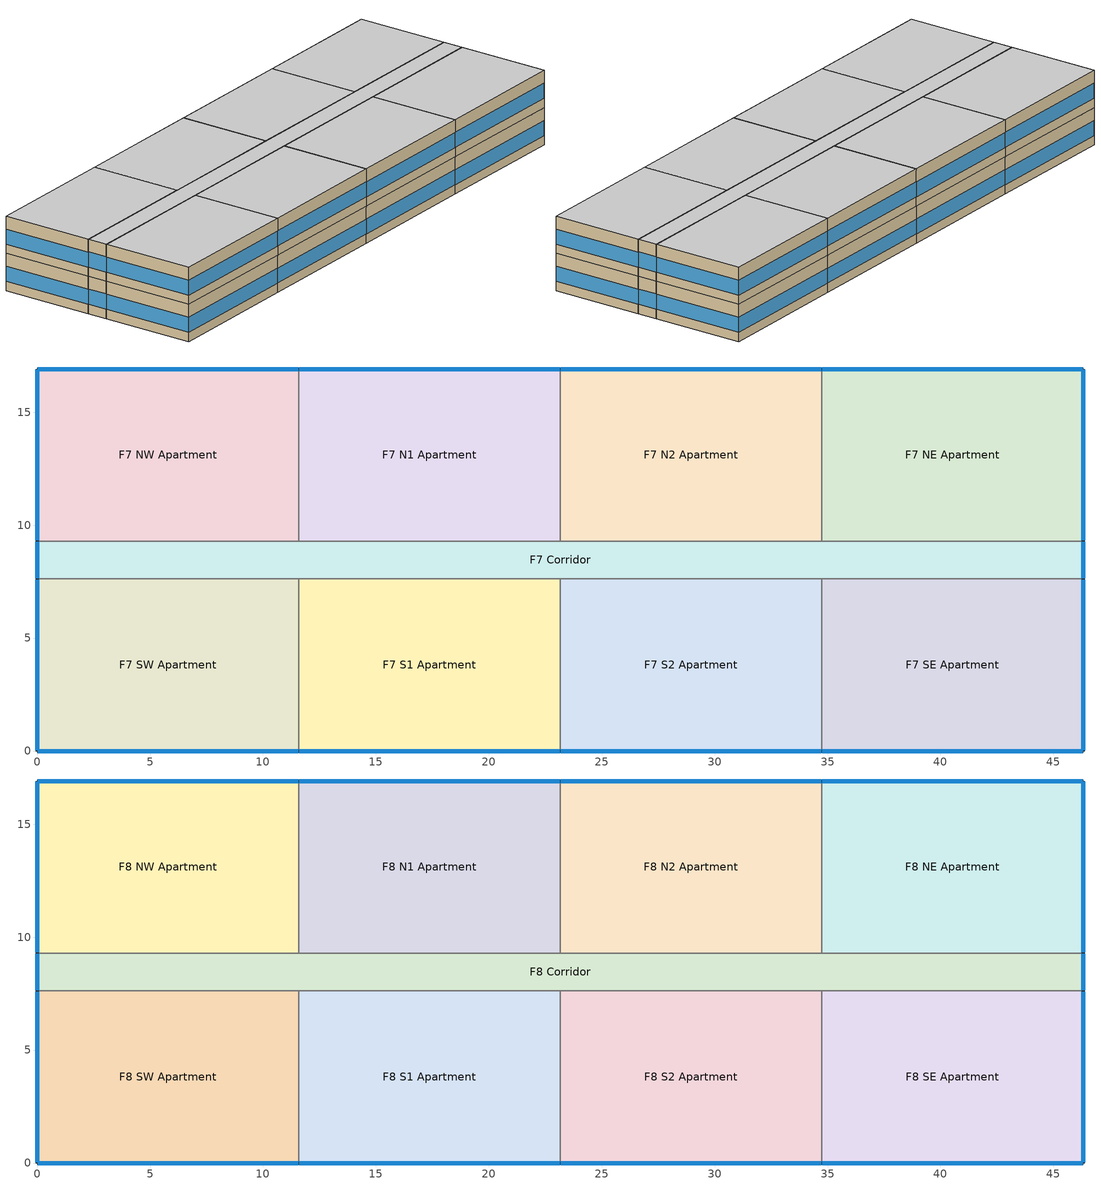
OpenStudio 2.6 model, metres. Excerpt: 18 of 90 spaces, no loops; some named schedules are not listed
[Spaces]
F7 SE Apartment
 floor to F6 SE Apartment: 46.33,7.62 46.33,0 34.75,0 34.75,7.62 z18.29
 wall outside: 34.75,0 46.33,0 46.33,7.62 z18.29:21.33
 wall to F7 S2 Apartment: 34.75,7.62 34.75,0 z18.29:21.33
 wall to F7 Corridor: 46.33,7.62 34.75,7.62 z18.29:21.33
 window: 46.33,0.03 46.33,7.59 z19.05:20.28; 34.77,0 46.3,0 z19.05:20.27
F7 N2 Apartment
 floor to F6 N2 Apartment: 34.75,16.92 34.75,9.3 23.16,9.3 23.16,16.92 z18.29
 wall outside: 34.75,16.92 23.16,16.92 z18.29:21.33
 wall to F7 Corridor: 23.16,9.3 34.75,9.3 z18.29:21.33
 wall to F7 NE Apartment: 34.75,9.3 34.75,16.92 z18.29:21.33
 wall to F7 N1 Apartment: 23.16,16.92 23.16,9.3 z18.29:21.33
 window: 34.72,16.92 23.19,16.92 z19.05:20.27
F7 NE Apartment
 floor to F6 NE Apartment: 46.33,16.92 46.33,9.3 34.75,9.3 34.75,16.92 z18.29
 wall outside: 46.33,9.3 46.33,16.92 34.75,16.92 z18.29:21.33
 wall to F7 Corridor: 34.75,9.3 46.33,9.3 z18.29:21.33
 window: 46.33,9.32 46.33,16.89 z19.05:20.28; 46.3,16.92 34.77,16.92 z19.05:20.27
F7 S2 Apartment
 floor to F6 S2 Apartment: 34.75,7.62 34.75,0 23.16,0 23.16,7.62 z18.29
 wall outside: 23.16,0 34.75,0 z18.29:21.33
 wall to F7 Corridor: 34.75,7.62 23.16,7.62 z18.29:21.33
 wall to F7 S1 Apartment: 23.16,7.62 23.16,0 z18.29:21.33
 window: 23.19,0 34.72,0 z19.05:20.27
F7 NW Apartment
 floor to F6 NW Apartment: 11.58,16.92 11.58,9.3 0,9.3 0,16.92 z18.29
 wall outside: 11.58,16.92 0,16.92 0,9.3 z18.29:21.33
 wall to F7 Corridor: 0,9.3 11.58,9.3 z18.29:21.33
 wall to F7 N1 Apartment: 11.58,9.3 11.58,16.92 z18.29:21.33
 window: 11.56,16.92 0.03,16.92 z19.05:20.27; 0,16.89 0,9.32 z19.05:20.28
F7 N1 Apartment
 floor to F6 N1 Apartment: 23.16,16.92 23.16,9.3 11.58,9.3 11.58,16.92 z18.29
 wall outside: 23.16,16.92 11.58,16.92 z18.29:21.33
 wall to F7 Corridor: 11.58,9.3 23.16,9.3 z18.29:21.33
 window: 23.14,16.92 11.61,16.92 z19.05:20.27
F7 S1 Apartment
 floor to F6 S1 Apartment: 23.16,7.62 23.16,0 11.58,0 11.58,7.62 z18.29
 wall outside: 11.58,0 23.16,0 z18.29:21.33
 wall to F7 Corridor: 23.16,7.62 11.58,7.62 z18.29:21.33
 wall to F7 SW Apartment: 11.58,7.62 11.58,0 z18.29:21.33
 window: 11.61,0 23.14,0 z19.05:20.27
F7 Corridor
 floor to F6 Corridor: 46.33,9.3 46.33,7.62 0,7.62 0,9.3 z18.29
 wall outside: 0,9.3 0,7.62 / 46.33,7.62 46.33,9.3 z18.29:21.33
 wall to F7 SW Apartment: 0,7.62 11.58,7.62 z18.29:21.33
 window: 46.33,7.65 46.33,9.27 / 0,9.27 0,7.65 z19.05:20.31
F7 SW Apartment
 floor to F6 SW Apartment: 11.58,7.62 11.58,0 0,0 0,7.62 z18.29
 wall outside: 0,7.62 0,0 11.58,0 z18.29:21.33
 window: 0.03,0 11.56,0 z19.05:20.27; 0,7.59 0,0.03 z19.05:20.28
F8 SW Apartment
 floor to F7 SW Apartment: 11.58,7.62 11.58,0 0,0 0,7.62 z21.33
 wall outside: 0,7.62 0,0 11.58,0 z21.33:24.38
 wall to F8 Corridor: 11.58,7.62 0,7.62 z21.33:24.38
 wall to F8 S1 Apartment: 11.58,0 11.58,7.62 z21.33:24.38
 window: 0.03,0 11.56,0 / 0,7.59 0,0.03 z22.1:23.32
 ceiling to F9 SW Apartment: 11.58,0 11.58,7.62 0,7.62 0,0 z24.38
F8 N1 Apartment
 floor to F7 N1 Apartment: 23.16,16.92 23.16,9.3 11.58,9.3 11.58,16.92 z21.33
 wall outside: 23.16,16.92 11.58,16.92 z21.33:24.38
 wall to F8 NW Apartment: 11.58,16.92 11.58,9.3 z21.33:24.38
 wall to F8 Corridor: 11.58,9.3 23.16,9.3 z21.33:24.38
 wall to F8 N2 Apartment: 23.16,9.3 23.16,16.92 z21.33:24.38
 window: 23.14,16.92 11.61,16.92 z22.1:23.32
 ceiling to F9 N1 Apartment: 23.16,9.3 23.16,16.92 11.58,16.92 11.58,9.3 z24.38
F8 N2 Apartment
 floor to F7 N2 Apartment: 34.75,16.92 34.75,9.3 23.16,9.3 23.16,16.92 z21.33
 wall outside: 34.75,16.92 23.16,16.92 z21.33:24.38
 wall to F8 Corridor: 23.16,9.3 34.75,9.3 z21.33:24.38
 wall to F8 NE Apartment: 34.75,9.3 34.75,16.92 z21.33:24.38
 window: 34.72,16.92 23.19,16.92 z22.1:23.32
 ceiling to F9 N2 Apartment: 34.75,9.3 34.75,16.92 23.16,16.92 23.16,9.3 z24.38
F8 Corridor
 floor to F7 Corridor: 46.33,9.3 46.33,7.62 0,7.62 0,9.3 z21.33
 wall outside: 46.33,7.62 46.33,9.3 / 0,9.3 0,7.62 z21.33:24.38
 wall to F8 S1 Apartment: 11.58,7.62 23.16,7.62 z21.33:24.38
 wall to F8 SE Apartment: 34.75,7.62 46.33,7.62 z21.33:24.38
 wall to F8 NE Apartment: 46.33,9.3 34.75,9.3 z21.33:24.38
 wall to F8 NW Apartment: 11.58,9.3 0,9.3 z21.33:24.38
 wall to F8 S2 Apartment: 23.16,7.62 34.75,7.62 z21.33:24.38
 window: 46.33,7.65 46.33,9.27 / 0,9.27 0,7.65 z22.1:23.35
 ceiling to F9 Corridor: 46.33,7.62 46.33,9.3 0,9.3 0,7.62 z24.38
F8 S1 Apartment
 floor to F7 S1 Apartment: 23.16,7.62 23.16,0 11.58,0 11.58,7.62 z21.33
 wall outside: 11.58,0 23.16,0 z21.33:24.38
 wall to F8 S2 Apartment: 23.16,0 23.16,7.62 z21.33:24.38
 window: 11.61,0 23.14,0 z22.1:23.32
 ceiling to F9 S1 Apartment: 23.16,0 23.16,7.62 11.58,7.62 11.58,0 z24.38
F8 S2 Apartment
 floor to F7 S2 Apartment: 34.75,7.62 34.75,0 23.16,0 23.16,7.62 z21.33
 wall outside: 23.16,0 34.75,0 z21.33:24.38
 wall to F8 SE Apartment: 34.75,0 34.75,7.62 z21.33:24.38
 window: 23.19,0 34.72,0 z22.1:23.32
 ceiling to F9 S2 Apartment: 34.75,0 34.75,7.62 23.16,7.62 23.16,0 z24.38
F8 SE Apartment
 floor to F7 SE Apartment: 46.33,7.62 46.33,0 34.75,0 34.75,7.62 z21.33
 wall outside: 34.75,0 46.33,0 46.33,7.62 z21.33:24.38
 window: 46.33,0.03 46.33,7.59 / 34.77,0 46.3,0 z22.1:23.32
 ceiling to F9 SE Apartment: 46.33,0 46.33,7.62 34.75,7.62 34.75,0 z24.38
F8 NW Apartment
 floor to F7 NW Apartment: 11.58,16.92 11.58,9.3 0,9.3 0,16.92 z21.33
 wall outside: 11.58,16.92 0,16.92 0,9.3 z21.33:24.38
 window: 11.56,16.92 0.03,16.92 / 0,16.89 0,9.32 z22.1:23.32
 ceiling to F9 NW Apartment: 11.58,9.3 11.58,16.92 0,16.92 0,9.3 z24.38
F8 NE Apartment
 floor to F7 NE Apartment: 46.33,16.92 46.33,9.3 34.75,9.3 34.75,16.92 z21.33
 wall outside: 46.33,9.3 46.33,16.92 34.75,16.92 z21.33:24.38
 window: 46.33,9.32 46.33,16.89 / 46.3,16.92 34.77,16.92 z22.1:23.32
 ceiling to F9 NE Apartment: 46.33,9.3 46.33,16.92 34.75,16.92 34.75,9.3 z24.38
[Site]
Victoria Intl AP_BC_CAN: Latitude {deg}=48.647; Longitude {deg}=-123.426; Time Zone {hr}=-8; Elevation {m}=19.5; Terrain=City
[Building]
HighriseApartment-CAN_BC_Victoria.Intl.AP.717990_CWEC2016.epw created: 2019-08-15 17:55:21 +0000: North Axis {deg}=0; Default Construction Set=BTAP-Mass at hdd = 2850.0; Standards Number of Stories=10; Standards Number of Above Ground Stories=10; Standards Building Type=NECB2017_HighriseApartment
[Site:WaterMainsTemperature]
Calculation Method=Correlation; Annual Average Outdoor Air Temperature {C}=10.0917; Maximum Difference In Monthly Average Outdoor Air Temperatures {deltaC}=12.6
[Site:GroundTemperature:BuildingSurface]
19.527, 19.502, 19.536, 19.598, 20.002, 21.64, 22.225, 22.375, 21.449, 20.121, 19.802, 19.633
[SizingPeriod:DesignDay] Barometric Pressure {Pa}=101091; Sky Clearness=0; Rain Indicator=0; Snow Indicator=0; Day of Month=21; Daylight Saving Time Indicator=0; Humidity Indicating Type=Wetbulb; Dry-Bulb Temperature Range Modifier Type=DefaultMultipliers
Name | Maximum Dry-Bulb Temperature {C} | Daily Dry-Bulb Temperature Range {deltaC} | Humidity Indicating Conditions at Maximum Dry-Bulb | Wind Speed {m/s} | Wind Direction {deg} | Month | Day Type | Solar Model Indicator | ASHRAE Taub | ASHRAE Taud
Victoria Intl AP Ann Htg 99.6% Condns DB | -4 | 0 | -4 | 3.8 | 250 | 12 | WinterDesignDay | ASHRAEClearSky
Victoria Intl AP Ann Clg .4% Condns DB=>MWB | 26.7 | 10.1 | 17.7 | 2.8 | 120 | 7 | SummerDesignDay | ASHRAETau | 0.349 | 2.532
[Material:NoMass] Roughness=Smooth; Thermal Absorptance=0.9; Solar Absorptance=0.7
Name | Thermal Resistance {m2-K/W} | Visible Absorptance
Typical Carpet Pad | 0.21648 | 0.8
Typical Insulation 1 | 4.14482 | 0.7
Typical Insulation 2 | 2.90366 | 0.7
Typical Insulation 3 | 5.18133 | 0.7
Typical Carpet Pad 2 | 1.25503 | 0.8
Typical Carpet Pad 3 | 1.69459 | 0.8
Typical Insulation 4 | 0.476173 | 0.7
Typical Insulation 5 | 0.47619 | 0.7
[Material]
Name | Roughness | Thickness {m} | Conductivity {W/m-K} | Density {kg/m3} | Specific Heat {J/kg-K} | Thermal Absorptance | Solar Absorptance | Visible Absorptance
100mm Normalweight concrete floor | MediumSmooth | 0.1016 | 2.31 | 2322 | 832
G01 13mm gypsum board | Smooth | 0.0127 | 0.16 | 800 | 1090 | 0.9 | 0.7 | 0.5
G05 25mm wood | MediumSmooth | 0.0254 | 0.15 | 608 | 1630 | 0.9 | 0.5 | 0.5
4 in. Normalweight Concrete Floor | MediumRough | 0.1016 | 2.31 | 2322 | 832 | 0.9 | 0.7 | 0.7
1IN Stucco | Smooth | 0.0253 | 0.6918 | 1858 | 837 | 0.9 | 0.7 | 0.92
8IN CONCRETE HW RefBldg | Rough | 0.2032 | 1.311 | 2240 | 836.8 | 0.9 | 0.7 | 0.7
1/2IN Gypsum | Smooth | 0.0127 | 0.16 | 784.9 | 830 | 0.9 | 0.4 | 0.4
Metal Roof Surface; F08 Metal surface | Smooth | 0.0008 | 45.28 | 7824 | 500 | 0.9 | 0.7 | 0.7
6 in. Normalweight Concrete Floor | MediumRough | 0.1524 | 2.31 | 2322 | 832 | 0.9 | 0.7 | 0.7
[Construction]
BTAP-Int-Floor: 100mm Normalweight concrete floor, Typical Carpet Pad
BTAP-Int-Wall: G01 13mm gypsum board, G01 13mm gypsum board
BTAP-Int-Ceiling: Typical Carpet Pad, 100mm Normalweight concrete floor
BTAP-Ext-DaylightDiffuser: SimpleGlazing
BTAP-Int-Door: G05 25mm wood
BTAP-Ext-Floor-Mass:U-0.227: Typical Insulation 1, 4 in. Normalweight Concrete Floor, Typical Carpet Pad
BTAP-Ext-Wall-Mass:U-0.315: 1IN Stucco, 8IN CONCRETE HW RefBldg, Typical Insulation 2, 1/2IN Gypsum
BTAP-Ext-Roof-Metal:U-0.193: Metal Roof Surface, Typical Insulation 3
BTAP-Grnd-Floor-Mass:U-0.757: 6 in. Normalweight Concrete Floor, Typical Carpet Pad 2
BTAP-Grnd-Roof-Mass:U-0.568: 6 in. Normalweight Concrete Floor, Typical Carpet Pad 3
BTAP-Ext-Door:U-2.1: F08 Metal surface, Typical Insulation 4
BTAP-Ext-OverHeadDoor:U-2.1: Typical Insulation 5
BTAP-Ext-DaylightDiffuser:U=0.210 SHGC=0.600: SimpleGlazing:U=0.210 SHGC=0.600
[DefaultConstructionSet]
BTAP-Mass at hdd = 2850.0: Default Exterior Surface Constructions=BTAP-Mass at hdd = 2850.0; Default Interior Surface Constructions=Default Surface Constructions 2; Default Ground Contact Surface Constructions=BTAP-Mass at hdd = 2850.0 1; Default Exterior SubSurface Constructions=BTAP-Mass at hdd = 2850.0; Default Interior SubSurface Constructions=Default Sub Surface Constructions 2; Interior Partition Construction=BTAP-Int-Door
[DefaultSurfaceConstructions]
Name | Floor Construction | Wall Construction | Roof Ceiling Construction
Default Surface Constructions 2 | BTAP-Int-Floor | BTAP-Int-Wall | BTAP-Int-Ceiling
BTAP-Mass at hdd = 2850.0 | BTAP-Ext-Floor-Mass:U-0.227 | BTAP-Ext-Wall-Mass:U-0.315 | BTAP-Ext-Roof-Metal:U-0.193
BTAP-Mass at hdd = 2850.0 1 | BTAP-Grnd-Floor-Mass:U-0.757 | BTAP-Grnd-Roof-Mass:U-0.568 | BTAP-Grnd-Roof-Mass:U-0.568
[DefaultSubSurfaceConstructions]
Name | Fixed Window Construction | Operable Window Construction | Door Construction | Glass Door Construction | Overhead Door Construction | Skylight Construction | Tubular Daylight Dome Construction | Tubular Daylight Diffuser Construction
Default Sub Surface Constructions 2 | BTAP-Ext-DaylightDiffuser | BTAP-Ext-DaylightDiffuser | BTAP-Int-Door
BTAP-Mass at hdd = 2850.0 | BTAP-Ext-DaylightDiffuser:U=0.210 SHGC=0.600 | BTAP-Ext-DaylightDiffuser:U=0.210 SHGC=0.600 | BTAP-Ext-Door:U-2.1 | BTAP-Ext-DaylightDiffuser:U=0.210 SHGC=0.600 | BTAP-Ext-OverHeadDoor:U-2.1 | BTAP-Ext-DaylightDiffuser:U=0.210 SHGC=0.600 | BTAP-Ext-DaylightDiffuser:U=0.210 SHGC=0.600 | BTAP-Ext-DaylightDiffuser:U=0.210 SHGC=0.600
[WindowMaterial:SimpleGlazingSystem] Solar Heat Gain Coefficient=0.6; Visible Transmittance=0.21
Name | U-Factor {W/m2-K}
SimpleGlazing | 2.2
SimpleGlazing:U=0.210 SHGC=0.600 | 2.1
[Space] Part of Total Floor Area=Yes
Name | Space Type | Building Story | Thermal Zone
F8 SE Apartment | Space Function Dwelling units general | Building Story 8 | DU_BT=Space Function_ST=Dwelling units general_FL=Building Story 8_SCHG 5
F8 SW Apartment | Space Function Dwelling units general | Building Story 8 | DU_BT=Space Function_ST=Dwelling units general_FL=Building Story 8_SCHG 6
F7 S1 Apartment | Space Function Dwelling units general | Building Story 7 | DU_BT=Space Function_ST=Dwelling units general_FL=Building Story 7_SCHG 2
F7 SE Apartment | Space Function Dwelling units general | Building Story 7 | DU_BT=Space Function_ST=Dwelling units general_FL=Building Story 7_SCHG 5
F7 NW Apartment | Space Function Dwelling units general | Building Story 7 | DU_BT=Space Function_ST=Dwelling units general_FL=Building Story 7_SCHG 1
F7 N2 Apartment | Space Function Dwelling units general | Building Story 7 | DU_BT=Space Function_ST=Dwelling units general_FL=Building Story 7_SCHG
F7 SW Apartment | Space Function Dwelling units general | Building Story 7 | DU_BT=Space Function_ST=Dwelling units general_FL=Building Story 7_SCHG 4
F8 N1 Apartment | Space Function Dwelling units general | Building Story 8 | DU_BT=Space Function_ST=Dwelling units general_FL=Building Story 8_SCHG 3
F7 NE Apartment | Space Function Dwelling units general | Building Story 7 | DU_BT=Space Function_ST=Dwelling units general_FL=Building Story 7_SCHG 3
F8 N2 Apartment | Space Function Dwelling units general | Building Story 8 | DU_BT=Space Function_ST=Dwelling units general_FL=Building Story 8_SCHG 7
F7 S2 Apartment | Space Function Dwelling units general | Building Story 7 | DU_BT=Space Function_ST=Dwelling units general_FL=Building Story 7_SCHG 7
F8 NE Apartment | Space Function Dwelling units general | Building Story 8 | DU_BT=Space Function_ST=Dwelling units general_FL=Building Story 8_SCHG 4
F8 Corridor | Space Function Corridor/Transition area other-sch-G | Building Story 8 | WILD_ST=Corridor/Transition area other-sch-G_FL=Building Story 8_SCH=G
F8 S1 Apartment | Space Function Dwelling units general | Building Story 8 | DU_BT=Space Function_ST=Dwelling units general_FL=Building Story 8_SCHG 2
F7 N1 Apartment | Space Function Dwelling units general | Building Story 7 | DU_BT=Space Function_ST=Dwelling units general_FL=Building Story 7_SCHG 6
F8 NW Apartment | Space Function Dwelling units general | Building Story 8 | DU_BT=Space Function_ST=Dwelling units general_FL=Building Story 8_SCHG 1
F8 S2 Apartment | Space Function Dwelling units general | Building Story 8 | DU_BT=Space Function_ST=Dwelling units general_FL=Building Story 8_SCHG
F7 Corridor | Space Function Corridor/Transition area other-sch-G | Building Story 7 | WILD_ST=Corridor/Transition area other-sch-G_FL=Building Story 7_SCH=G
[BuildingStory]
Name | Nominal Z Coordinate {m}
Building Story 7 | 18.2871
Building Story 8 | 21.3349
[SpaceType] Standards Building Type=Space Function
Name | Default Schedule Set | Design Specification Outdoor Air Object | Standards Space Type
Space Function Corridor/Transition area other-sch-G | Space Function Corridor/Transition area other-sch-G Schedule Set | Space Function Corridor/Transition area other-sch-G Ventilation | Corridor/Transition area other-sch-G
Space Function Dwelling units general | Space Function Dwelling units general Schedule Set | Space Function Dwelling units general Ventilation | Dwelling units general
[People] Work Efficiency Schedule=Work Efficiency Schedule; Clothing Insulation Schedule=Clothing Schedule; Air Velocity Schedule=Air Velocity Schedule; Multiplier=1
Name | People Definition | Space or SpaceType
Space Function Corridor/Transition area other-sch-G People | Space Function Corridor/Transition area other-sch-G People Definition | Space Function Corridor/Transition area other-sch-G
Space Function Dwelling units general People | Space Function Dwelling units general People Definition | Space Function Dwelling units general
[Lights]
Space Function Dwelling units general Lights: Lights Definition=Space Function Dwelling units general Lights Definition; Space or SpaceType=Space Function Dwelling units general; Fraction Replaceable=1
[DesignSpecification:OutdoorAir] Outdoor Air Method=Sum; Outdoor Air Flow per Person {m3/s-person}=0; Outdoor Air Flow Rate {m3/s}=0; Outdoor Air Flow Air Changes per Hour {1/hr}=0
Name | Outdoor Air Flow per Floor Area {m3/s-m2}
Space Function Corridor/Transition area other-sch-G Ventilation | 0.0003048
Space Function Dwelling units general Ventilation | 0.00039624
[DefaultScheduleSet] Number of People Schedule=NECB-G-Occupancy; People Activity Level Schedule=NECB-Activity; Lighting Schedule=NECB-G-Lighting; Electric Equipment Schedule=NECB-G-Electric-Equipment; Infiltration Schedule=Always On
Space Function Corridor/Transition area other-sch-G Schedule Set; Space Function Dwelling units general Schedule Set
[ThermostatSetpoint:DualSetpoint] Heating Setpoint Temperature Schedule=NECB-G-Thermostat Setpoint-Heating; Cooling Setpoint Temperature Schedule=NECB-G-Thermostat Setpoint-Cooling
Space Function Dwelling units general Thermostat 164; Space Function Dwelling units general Thermostat 170; Space Function Dwelling units general Thermostat 178; Space Function Dwelling units general Thermostat 179; Space Function Dwelling units general Thermostat 181; Space Function Dwelling units general Thermostat 186; Space Function Dwelling units general Thermostat 200; Space Function Dwelling units general Thermostat 206; Space Function Dwelling units general Thermostat 216; Space Function Dwelling units general Thermostat 217; Space Function Dwelling units general Thermostat 220; Space Function Dwelling units general Thermostat 221; Space Function Dwelling units general Thermostat 223; Space Function Dwelling units general Thermostat 229; Space Function Dwelling units general Thermostat 234; Space Function Dwelling units general Thermostat 236; Space Function Corridor/Transition area other-sch-G Thermostat 23; Space Function Corridor/Transition area other-sch-G Thermostat 27
[ElectricEquipment]
Space Function Dwelling units general Elec Equip: Electric Equipment Definition=Space Function Dwelling units general Elec Equip Definition; Space or SpaceType=Space Function Dwelling units general
[SpaceInfiltration:DesignFlowRate] Schedule=Always On Discrete; Design Flow Rate Calculation Method=Flow/ExteriorArea; Flow per Exterior Surface Area {m3/s-m2}=0.00025; Constant Term Coefficient=0; Temperature Term Coefficient=0; Velocity Term Coefficient=0.224; Velocity Squared Term Coefficient=0
Name | Space or SpaceType
F7 Corridor Infiltration | F7 Corridor
F7 N1 Apartment Infiltration | F7 N1 Apartment
F7 N2 Apartment Infiltration | F7 N2 Apartment
F7 NE Apartment Infiltration | F7 NE Apartment
F7 NW Apartment Infiltration | F7 NW Apartment
F7 S1 Apartment Infiltration | F7 S1 Apartment
F7 S2 Apartment Infiltration | F7 S2 Apartment
F7 SE Apartment Infiltration | F7 SE Apartment
F7 SW Apartment Infiltration | F7 SW Apartment
F8 Corridor Infiltration | F8 Corridor
F8 N1 Apartment Infiltration | F8 N1 Apartment
F8 N2 Apartment Infiltration | F8 N2 Apartment
F8 NE Apartment Infiltration | F8 NE Apartment
F8 NW Apartment Infiltration | F8 NW Apartment
F8 S1 Apartment Infiltration | F8 S1 Apartment
F8 S2 Apartment Infiltration | F8 S2 Apartment
F8 SE Apartment Infiltration | F8 SE Apartment
F8 SW Apartment Infiltration | F8 SW Apartment
[ThermalZone] Use Ideal Air Loads=No
Name | Thermostat
DU_BT=Space Function_ST=Dwelling units general_FL=Building Story 8_SCHG | Space Function Dwelling units general Thermostat 164
DU_BT=Space Function_ST=Dwelling units general_FL=Building Story 8_SCHG 1 | Space Function Dwelling units general Thermostat 170
DU_BT=Space Function_ST=Dwelling units general_FL=Building Story 8_SCHG 2 | Space Function Dwelling units general Thermostat 178
DU_BT=Space Function_ST=Dwelling units general_FL=Building Story 7_SCHG | Space Function Dwelling units general Thermostat 179
DU_BT=Space Function_ST=Dwelling units general_FL=Building Story 8_SCHG 3 | Space Function Dwelling units general Thermostat 181
DU_BT=Space Function_ST=Dwelling units general_FL=Building Story 7_SCHG 1 | Space Function Dwelling units general Thermostat 186
DU_BT=Space Function_ST=Dwelling units general_FL=Building Story 8_SCHG 4 | Space Function Dwelling units general Thermostat 200
DU_BT=Space Function_ST=Dwelling units general_FL=Building Story 8_SCHG 5 | Space Function Dwelling units general Thermostat 206
DU_BT=Space Function_ST=Dwelling units general_FL=Building Story 8_SCHG 6 | Space Function Dwelling units general Thermostat 216
DU_BT=Space Function_ST=Dwelling units general_FL=Building Story 7_SCHG 2 | Space Function Dwelling units general Thermostat 217
DU_BT=Space Function_ST=Dwelling units general_FL=Building Story 7_SCHG 3 | Space Function Dwelling units general Thermostat 220
DU_BT=Space Function_ST=Dwelling units general_FL=Building Story 7_SCHG 4 | Space Function Dwelling units general Thermostat 221
DU_BT=Space Function_ST=Dwelling units general_FL=Building Story 8_SCHG 7 | Space Function Dwelling units general Thermostat 223
DU_BT=Space Function_ST=Dwelling units general_FL=Building Story 7_SCHG 5 | Space Function Dwelling units general Thermostat 229
DU_BT=Space Function_ST=Dwelling units general_FL=Building Story 7_SCHG 6 | Space Function Dwelling units general Thermostat 234
DU_BT=Space Function_ST=Dwelling units general_FL=Building Story 7_SCHG 7 | Space Function Dwelling units general Thermostat 236
WILD_ST=Corridor/Transition area other-sch-G_FL=Building Story 8_SCH=G | Space Function Corridor/Transition area other-sch-G Thermostat 23
WILD_ST=Corridor/Transition area other-sch-G_FL=Building Story 7_SCH=G | Space Function Corridor/Transition area other-sch-G Thermostat 27
